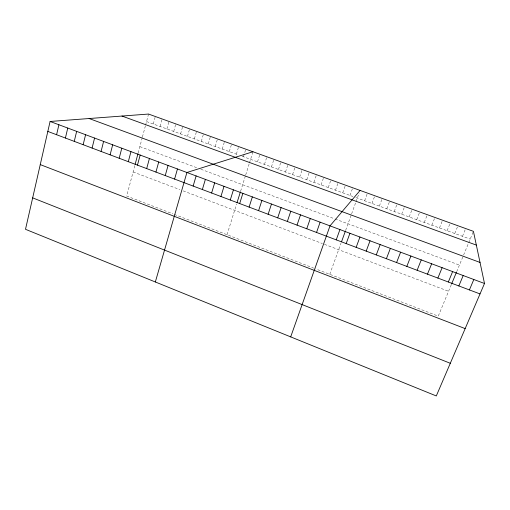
<?xml version="1.0" encoding="UTF-8"?>
<svg xmlns="http://www.w3.org/2000/svg" width="510" height="510" viewBox="0 0 510 510"><rect width="100%" height="100%" fill="white"/><g stroke="black" fill="none" stroke-linecap="round" stroke-linejoin="round"><path stroke-width="0.38" stroke-dasharray="2.55 1.91" d="M134.787 165.667L126.69 196.038L172.839 213.83M138.159 153.006L142.258 137.623M142.443 136.929L145.42 125.76M145.605 125.058L148.537 114.049M153.3 124L155.32 116.497M160.083 126.467L162.129 118.951M166.891 128.934L168.963 121.418M173.725 131.421L175.816 123.898M180.585 133.913L182.701 126.378M187.463 136.412L189.612 128.877M194.374 138.924L196.541 131.376M201.31 141.442L203.503 133.888M208.271 143.967L210.49 136.412M215.258 146.504L217.502 138.943M222.264 149.054L224.54 141.487M229.309 151.61L231.604 144.037M236.372 154.173L238.693 146.593M243.461 156.748L245.807 149.162M227.02 234.715L236.621 203.994M240.624 191.186L245.488 175.619M245.712 174.911L249.243 163.602M249.466 162.894L252.954 151.744M257.512 161.855L259.909 154.256M264.473 164.386L266.896 156.774M271.454 166.923L273.908 159.305M278.466 169.467L280.946 161.848M285.504 172.023L288.003 164.398M292.561 174.586L295.092 166.955M299.65 177.161L302.207 169.524M306.765 179.749L309.347 172.106M313.905 182.338L316.519 174.694M321.07 184.945L323.71 177.289M328.268 187.559L330.933 179.896M335.484 190.179L338.181 182.51M342.733 192.812L345.455 185.136M350.007 195.458L352.754 187.776M329.766 274.316L340.986 243.276M345.665 230.322L351.358 214.576M351.613 213.868L355.75 202.425M356.012 201.705L359.078 193.213M364.637 200.768L367.442 193.08M371.994 203.439L374.831 195.744M379.376 206.123L382.239 198.422M386.79 208.813L389.685 201.106M394.23 211.516L397.15 203.802M401.695 214.232L404.647 206.512M409.192 216.954L412.176 209.227M416.721 219.689L419.73 211.956M424.269 222.43L427.31 214.691M431.855 225.184L434.922 217.438M439.467 227.951L442.565 220.199M447.104 230.724L450.234 222.966M454.773 233.51L457.935 225.745M462.474 236.308L465.668 228.537M451.267 284.784L438.262 316.136L315.747 268.917M456.692 271.696L463.297 255.771M463.596 255.051L468.39 243.48M468.696 242.754L473.133 232.05M146.542 121.546L238.495 154.951M242.046 156.238L352.926 196.516M355.846 197.574L470.201 239.113M139.855 146.625L197.408 167.962M200.851 169.237L333.636 218.458M335.076 218.994L459.433 265.092M133.11 171.953L179.8 189.612M183.186 190.893L322.345 243.531M324.462 244.328L448.577 291.274M174.324 214.404L313.656 268.107"/><path stroke-width="0.76" d="M50.095 121.469L25.5 229.309L436.299 395.951L484.5 283.483L473.427 231.342L148.537 114.049L50.095 121.469L484.5 283.483M56.591 134.729L58.905 124.759M65.407 138.038L67.76 128.055M74.256 141.366L76.653 131.376M83.155 144.712L85.591 134.71M92.1 148.072L94.573 138.057M101.082 151.451L103.6 141.423M110.109 154.849L112.672 144.808M119.187 158.259L121.794 148.206M128.303 161.689L130.955 151.629M135.156 164.265L137.968 153.714M137.47 165.132L140.161 155.059M146.682 168.593L149.417 158.514M155.939 172.074L158.718 161.982M165.24 175.574L168.07 165.469M174.592 179.087L177.461 168.969M155.333 281.979L186.909 172.495L252.954 151.744M193.15 186.067L196.12 175.931M202.362 189.529L205.377 179.38M211.618 193.009L214.678 182.848M220.926 196.509L224.024 186.335M230.271 200.022L233.421 189.841M237.061 202.578L240.401 191.9M239.668 203.554L242.862 193.36M249.109 207.105L252.354 196.905M258.595 210.668L261.891 200.462M268.132 214.257L271.473 204.032M277.714 217.859L281.106 207.627M287.347 221.48L290.789 211.236M297.03 225.12L300.517 214.863M306.759 228.78L310.297 218.516M316.538 232.452L320.127 222.181M290.687 336.887L330.008 225.866L360.085 190.421M336.243 239.866L339.94 229.57M341.502 241.842L345.404 231.043M346.175 243.595L349.924 233.293M356.152 247.35L359.952 237.035M366.186 251.118L370.037 240.797M376.272 254.911L380.173 244.577M386.401 258.723L390.367 248.376M396.589 262.548L400.605 252.195M406.833 266.398L410.901 256.033M417.123 270.268L421.254 259.896M427.469 274.157L431.658 263.772M437.873 278.071L442.113 267.673M448.328 281.998L452.625 271.594M451.567 284.057L456.393 272.423M458.841 285.951L463.195 275.534M469.404 289.922L473.822 279.499M121.986 116.05L476.353 245.1M89.123 118.53L480.031 262.44M47.825 131.427L480.025 293.919M40.258 164.602L465.165 328.606M32.672 197.867L450.298 363.279"/></g></svg>
